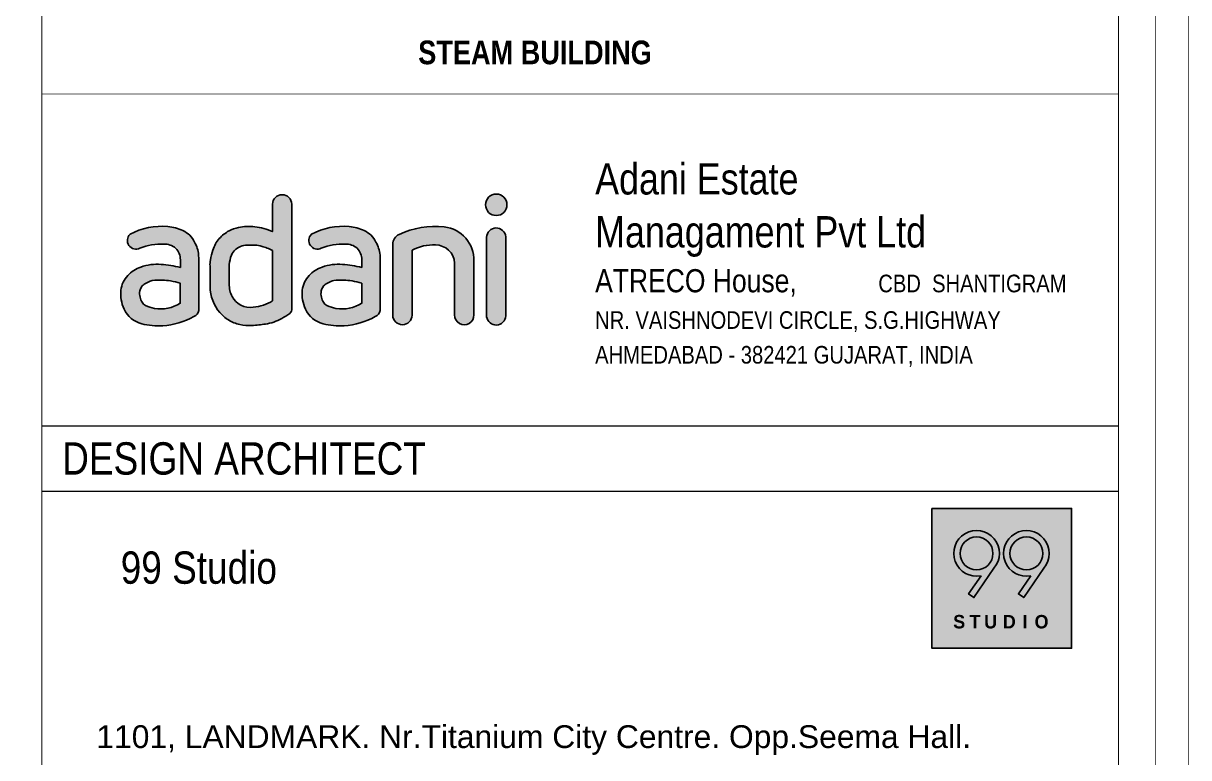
# Model space of a CAD drawing. Header units: millimetres. Extents: x 1112055 to 3390982, y -148532 to 766891.
# Drawn here: x 1965650 to 1972416, y 651700 to 655962 of the extents above; entities that cross this region are included whole.
import ezdxf

# ---------------------------------------------------------------- set-up
doc = ezdxf.new("R2010")
doc.units = ezdxf.units.MM
for name, color, linetype, lineweight in [('B TITLE BLOCK', 250, 'Continuous', 0), ('P_TITLE BLOCK TEXT', 7, 'Continuous', 9), ('TB IL', 7, 'Continuous', 9), ('tb text', 7, 'Continuous', 13)]:
    doc.layers.add(name, color=color, linetype=linetype, lineweight=lineweight)
for name, color, linetype in [('FORMAT TEXT', 7, 'Continuous'), ('Logo Color', 251, 'Continuous'), ('Logo Font', 255, 'Continuous'), ('Logo Line', 251, 'Continuous')]:
    doc.layers.add(name, color=color, linetype=linetype)
doc.styles.add('A', font='GOTHICB.TTF')
doc.styles.add('SWINC', font='swissc.ttf')

# ---------------------------------------------------------------- blocks, each defined once
blk = doc.blocks.new('A$C448A1362')
h = blk.add_hatch(color=144)
h.set_gradient(color1=(0, 128, 167), color2=(196, 60, 91), rotation=5, tint=1)
edge = h.paths.add_edge_path()
edge.add_arc((14.81933344435538, -0.6985207138125133), 0.7431945778757773, 0, 360)
edge = h.paths.add_edge_path()
edge.add_line((14.15277161007043, -2.943220954840626), (14.15074250250791, -8.452755263949484))
edge.add_arc((14.81271016430946, -8.345192536199875), 0.6706496295921845, 189.2292944955668, 356.1382558233712)
edge.add_line((15.48183706351529, -8.390360206402192), (15.48183706351529, -2.906189741824846))
edge.add_arc((14.81858030050353, -2.970500210281671), 0.6663672936405483, 5.538180628108128, 177.6538117834876)
edge = h.paths.add_edge_path()
edge.add_line((7.658612856253058, -3.439845030765127), (7.658612856253058, -8.334052471542009))
edge.add_arc((8.327457436545956, -8.32652838341778), 0.668886899624382, 180.6445149192386, 359.3554850807614)
edge.add_line((8.996302016838627, -8.334052471542464), (8.996302016838627, -3.840593774361196))
edge.add_arc((10.43994891255898, -6.488699477092041), 3.016053741622978, 86.78809535472402, 118.5975448000749, ccw=False)
edge.add_arc((10.61373491564996, -4.807273183709412), 1.329898324167716, 3.2061460087869023, 90.20678352166891, ccw=False)
edge.add_line((11.94155164382369, -4.732893824975463), (11.94155164382369, -8.320863272386077))
edge.add_arc((12.60398342205281, -8.339524168990692), 0.6626945675571669, 178.3863879075979, 362.4913548570173)
edge.add_line((13.26605160525287, -8.310717734573473), (13.26605160525287, -4.586290803584006))
edge.add_arc((10.97818174704571, -4.509470264667243), 2.28915920881283, 358.0768837756475, 443.9565772997473)
edge.add_arc((10.59401221925009, -8.138142946765356), 5.938111340575273, 83.95657729974697, 114.9107743569737)
edge.add_arc((8.408866964090748, -3.432967517766201), 0.7502856299517944, 114.9107743569736, 180.5252106281581)
edge = h.paths.add_edge_path(flags=16)
edge.add_line((5.507758839991311, -6.128919827983509), (5.507758839991311, -7.509220247381791))
edge.add_arc((4.146227910375046, -5.350103415743206), 2.552557925878734, 260.598114554046, 302.23537625721383, ccw=False)
edge.add_arc((4.087928553207348, -5.702189379883976), 2.195677916363923, 243.4590382901451, 260.5981145540465, ccw=False)
edge.add_arc((3.365096810479827, -7.149373683017757), 0.5780165996690875, 209.8633087811852, 243.4590382901451, ccw=False)
edge.add_arc((4.137351262187394, -6.705965495283408), 1.468515201089699, 195.2092911337714, 209.8633087811827, ccw=False)
edge.add_arc((3.574157333157927, -6.859079973122107), 0.8848788031333445, 166.7985330258342, 195.2092911337714, ccw=False)
edge.add_arc((3.587606153449087, -6.862234728725753), 0.8986926820288219, 147.3576210444231, 166.798533025833, ccw=False)
edge.add_arc((3.389644337597701, -6.73542645901648), 0.6635986204241061, 120.63220694506651, 147.3576210444251, ccw=False)
edge.add_arc((4.530526850433716, -8.662080861807453), 2.902707839709622, 112.49789540908989, 120.632206945066, ccw=False)
edge.add_arc((3.650891727382941, -6.538233166334294), 0.6039066340219512, 97.65291712801451, 112.49789540909, ccw=False)
edge.add_arc((4.113118942007532, -9.978226818855319), 4.074815783988947, 87.68643739568421, 97.65291712801928, ccw=False)
edge.add_arc((4.113118942007304, -9.978226818858502), 4.074815783992284, 79.75290279672708, 87.68643739568432, ccw=False)
edge.add_arc((3.750854027135574, -11.98215784152194), 6.111228171535338, 73.29237366723208, 79.75290279672572, ccw=False)
edge = h.paths.add_edge_path()
edge.add_line((6.790154819498412, -4.403163846067628), (6.789647542607781, -8.021569906915602))
edge.add_arc((6.267806578629234, -7.927663462294049), 0.530222983307471, 290.01279134982053, 349.79867748199996, ccw=False)
edge.add_arc((3.985686338293817, -4.071748072450418), 5.002758515494103, 273.6188457994145, 299.5013455248223, ccw=False)
edge.add_arc((4.003606063649386, -4.355086746707229), 4.718853741165793, 255.66704751986748, 273.6188457994148, ccw=False)
edge.add_arc((3.293400358615145, -7.134654667361929), 1.849988117091353, 205.0891047683781, 255.66704751986708, ccw=False)
edge.add_arc((3.859586546516539, -6.869564954474072), 2.475159577771575, 173.9289781433874, 205.0891047683788, ccw=False)
edge.add_arc((3.123595983136966, -6.791286721989991), 1.735017975735576, 136.2598033714836, 173.9289781433874, ccw=False)
edge.add_arc((3.557998223588356, -7.206993982662198), 2.336281506215076, 109.5799741139754, 136.2598033714825, ccw=False)
edge.add_arc((3.91599006055776, -8.213464895504103), 3.404523919590422, 85.56592316711209, 109.5799741139746, ccw=False)
edge.add_arc((3.508382811704678, -13.46992161850562), 8.67676072668705, 76.65013801281992, 85.56592316711192, ccw=False)
edge.add_line((5.511817055116353, -5.027621698430494), (5.511817055116353, -4.501575562849439))
edge.add_arc((4.472484140997949, -4.465110926590796), 1.039972391973434, 357.9906215679799, 455.6588950534437)
edge.add_arc((4.086198299446323, -6.903609543656557), 3.484972647131051, 85.32993988743719, 113.1845555418632)
edge.add_arc((2.444315375492806, -3.165488927077377), 0.5988448662169389, 133.8620426340904, 296.78541516636506, ccw=False)
edge.add_arc((4.224328531941637, -6.831218957114515), 4.648377712036712, 84.78407122185848, 118.17724551367121, ccw=False)
edge.add_arc((4.305412553357883, -5.453939858085732), 3.269732674621548, 65.0770173786932, 84.00498154086301, ccw=False)
edge.add_arc((5.011671825826625, -3.985957337240734), 1.640984457002071, 25.615854055559396, 65.8410484831349, ccw=False)
edge.add_arc((4.440738750321316, -4.424729147798871), 2.350214712372408, 6.139679798615873, 29.24615656970508, ccw=False)
edge.add_line((6.777472897232656, -4.173367414613267), (6.790154819498412, -4.403163846067628))
edge = h.paths.add_edge_path()
edge.add_line((-0.6647863651678563, -0.6543876243279101), (-0.6647863651678563, -2.554646856619684))
edge.add_arc((-2.400736746012171, -6.432294233545463), 4.248490661933166, 65.88282809930101, 83.13487306898243)
edge.add_arc((-2.306256045762893, -5.647543298269056), 3.458072650285579, 83.13487306898298, 101.7924313308425)
edge.add_arc((-2.511163092840661, -4.666060909044745), 2.455428855959866, 101.7924313308415, 118.2655509453169)
edge.add_arc((-2.511163092840889, -4.66606090904429), 2.455428855959293, 118.2655509453176, 138.2614549608422)
edge.add_arc((-2.762000777547655, -4.442269798546704), 2.119271147127837, 138.261454960843, 163.1198987464418)
edge.add_arc((1.435355871833508, -5.715932123283665), 6.505615702627138, 163.1198987464423, 169.3828484008401)
edge.add_arc((-3.19076537750334, -4.848743643640091), 1.798916894248737, 169.3828484008401, 182.2402990978122)
edge.add_line((-4.988307303988677, -4.919064443836078), (-4.988307303988677, -6.369876351031735))
edge.add_arc((-2.069278757865959, -6.282007161035608), 2.9203507747582, 181.7242085214847, 219.8409375234252)
edge.add_arc((-2.492418944295423, -6.635066779090948), 2.369262114674396, 219.8409375234248, 238.8760015993548)
edge.add_arc((-2.291705121782343, -6.30265454861069), 2.757571179106963, 238.8760015993553, 256.8052270138245)
edge.add_arc((-2.291705121782343, -6.30265454861069), 2.757571179106969, 256.8052270138248, 274.3139534058478)
edge.add_arc((-3.081769659276461, 4.170752759902143), 13.2607355891034, 274.3139534058478, 278.35095906789)
edge.add_arc((-1.635209111257609, -5.683693761481891), 3.30068269457009, 278.3509590678898, 299.1663416277946)
edge.add_arc((-2.948734989847708, -3.330170478050832), 5.995941880507485, 299.166341627795, 305.5628000104232)
edge.add_arc((0.2806405914250263, -7.913759985370007), 0.3910279286526687, 311.2521827326039, 366.890062656182)
edge.add_line((0.6688445802926708, -7.866850455274061), (0.6647863651676289, -0.6543876243279101))
edge.add_arc((-2.273736754432321e-13, -0.6648689873070452), 0.6648689873071513, 0.9032798203518209, 179.0967201796482)
edge = h.paths.add_edge_path(flags=16)
edge.add_line((-0.6566699349179999, -3.865957618892708), (-0.6566699349179999, -7.331673335662117))
edge.add_arc((-2.177874036258572, -4.976513678812125), 2.803718767492351, 273.8152628129169, 302.8585285343123, ccw=False)
edge.add_arc((-2.222214389678811, -6.391559054528216), 1.40160951483312, 207.7678228712067, 279.4820398668521, ccw=False)
edge.add_arc((-1.983284873086404, -6.265757242648078), 1.671634346601225, 177.0124350050554, 207.7678228712068, ccw=False)
edge.add_line((-3.652647250965629, -6.178632963264818), (-3.652647250965629, -4.830798264866871))
edge.add_arc((-1.238173986717811, -5.021393273126478), 2.42198422805385, 159.7603310861371, 175.4865139123886, ccw=False)
edge.add_arc((-2.68210193758614, -4.488995900572945), 0.8830316980514378, 128.3998146419164, 159.7603310861371, ccw=False)
edge.add_arc((-2.214624559589311, -5.078809482746465), 1.635637279119564, 114.37650926095529, 128.3998146419147, ccw=False)
edge.add_arc((-2.394140627233583, -4.682636839643919), 1.200690406863742, 90.11877477638052, 114.3765092609566, ccw=False)
edge.add_arc((-2.371279833046856, -15.71044246335828), 12.22851972592457, 87.66288555333898, 90.11877477638222, ccw=False)
edge.add_arc((-1.946071046559382, -5.291973032022042), 1.801376886018847, 71.99206667147678, 87.66288555333881, ccw=False)
edge.add_arc((-6.364710685310456, -19.83489248203136), 17.00044722771216, 71.72441422244219, 72.98208476505982, ccw=False)
edge.add_arc((-1.948515104208809, -6.169105727444958), 2.640711107135314, 60.711755299823324, 69.72818362236211, ccw=False)
edge = h.paths.add_edge_path(flags=16)
edge.add_line((-7.044807818593881, -6.128919827983509), (-7.044807818593881, -7.509220247381791))
edge.add_arc((-8.406338748210146, -5.350103415743206), 2.552557925878734, 260.598114554046, 302.23537625721383, ccw=False)
edge.add_arc((-8.464638105377844, -5.702189379883976), 2.195677916363924, 243.4590382901451, 260.5981145540465, ccw=False)
edge.add_arc((-9.187469848105366, -7.149373683017757), 0.5780165996690874, 209.8633087811852, 243.4590382901451, ccw=False)
edge.add_arc((-8.41521539639757, -6.705965495283408), 1.468515201089699, 195.2092911337714, 209.8633087811827, ccw=False)
edge.add_arc((-8.978409325427265, -6.859079973122107), 0.8848788031333437, 166.7985330258342, 195.2092911337714, ccw=False)
edge.add_arc((-8.964960505136105, -6.862234728725753), 0.8986926820288219, 147.3576210444231, 166.798533025833, ccw=False)
edge.add_arc((-9.162922320987263, -6.73542645901648), 0.6635986204241063, 120.63220694506651, 147.3576210444251, ccw=False)
edge.add_arc((-8.022039808151249, -8.662080861807453), 2.902707839709622, 112.49789540908989, 120.632206945066, ccw=False)
edge.add_arc((-8.901674931202251, -6.538233166334294), 0.6039066340219509, 97.65291712801428, 112.49789540908989, ccw=False)
edge.add_arc((-8.43944771657766, -9.978226818855319), 4.074815783988947, 87.68643739568421, 97.65291712801928, ccw=False)
edge.add_arc((-8.439447716577888, -9.978226818858502), 4.074815783992284, 79.75290279672708, 87.68643739568432, ccw=False)
edge.add_arc((-8.801712631449618, -11.98215784152194), 6.111228171535338, 73.29237366723208, 79.75290279672572, ccw=False)
edge = h.paths.add_edge_path()
edge.add_line((-5.762411839086781, -4.403163846067628), (-5.762919115977411, -8.021569906915602))
edge.add_arc((-6.284760079955959, -7.927663462294049), 0.5302229833074719, 290.01279134982065, 349.798677482, ccw=False)
edge.add_arc((-8.566880320291148, -4.071748072450418), 5.002758515494103, 273.6188457994145, 299.5013455248223, ccw=False)
edge.add_arc((-8.548960594935807, -4.355086746707229), 4.718853741165793, 255.66704751986748, 273.6188457994148, ccw=False)
edge.add_arc((-9.259166299970047, -7.134654667361929), 1.849988117091353, 205.0891047683781, 255.66704751986708, ccw=False)
edge.add_arc((-8.692980112068653, -6.869564954474072), 2.475159577771575, 173.9289781433874, 205.0891047683788, ccw=False)
edge.add_arc((-9.428970675448227, -6.791286721989991), 1.735017975735576, 136.2598033714836, 173.9289781433874, ccw=False)
edge.add_arc((-8.994568434996836, -7.206993982662198), 2.336281506215077, 109.5799741139754, 136.2598033714825, ccw=False)
edge.add_arc((-8.636576598027432, -8.213464895504103), 3.404523919590422, 85.56592316711209, 109.5799741139746, ccw=False)
edge.add_arc((-9.044183846880514, -13.46992161850562), 8.67676072668705, 76.65013801281992, 85.56592316711192, ccw=False)
edge.add_line((-7.040749603468839, -5.027621698430494), (-7.040749603468839, -4.501575562849439))
edge.add_arc((-8.080082517587016, -4.465110926590796), 1.039972391973435, 357.9906215679799, 455.6588950534437)
edge.add_arc((-8.466368359138869, -6.903609543656557), 3.484972647131051, 85.32993988743719, 113.1845555418632)
edge.add_arc((-10.10825128309239, -3.165488927077377), 0.5988448662169391, 133.8620426340904, 296.7854151663651, ccw=False)
edge.add_arc((-8.328238126643555, -6.831218957114515), 4.648377712036713, 84.78407122185848, 118.17724551367121, ccw=False)
edge.add_arc((-8.24715410522731, -5.453939858085732), 3.269732674621548, 65.0770173786932, 84.00498154086301, ccw=False)
edge.add_arc((-7.540894832758568, -3.985957337240734), 1.640984457002071, 25.615854055559396, 65.8410484831349, ccw=False)
edge.add_arc((-8.111827908263876, -4.424729147798871), 2.350214712372407, 6.139679798615873, 29.24615656970508, ccw=False)
edge.add_line((-5.775093761352537, -4.173367414613267), (-5.762411839086781, -4.403163846067628))
at = {"layer": 'Defpoints'}
for points in [[(-0.6647863651678563, -0.6543876243279101), (-0.6647863651678563, -2.554646856619684, 0.07541875449206863), (-1.892903717377976, -2.214264063008386, 0.08158927728195095), (-3.012971091884083, -2.262455367618031, 0.07200158244177832), (-3.673952880372099, -2.503411890666257, 0.08747065465243846), (-4.343380748454138, -3.031402128400487, 0.1088927901249689), (-4.789962039753391, -3.826897298314407, 0.02733407760724219), (-4.95888524433235, -4.517301146458749, 0.05616014285171117), (-4.988307303988677, -4.919064443836078), (-4.988307303988677, -6.369876351031735, 0.1678662430565968), (-4.311599931891351, -8.152954621588151, 0.08324764646749883), (-3.717071416075441, -8.663275173559896, 0.07839098920922768), (-2.921153974680465, -8.987425106671026, 0.07654520455502953), (-2.084276282893143, -9.052413098854458, 0.01761658224182823), (-1.155830395295652, -8.949379339873985, 0.09107480465804352), (-0.02663203675820114, -8.565878010559345, 0.02791706392525837), (0.5384744194011546, -8.207740525776217, 0.2476503926846541), (0.6688445802926708, -7.866850455274061), (0.6647863651676289, -0.6543876243279101, 0.9843577705796193), (-0.6647863651678563, -0.6543876243279101, -0.9843577705796193)], [(7.658612856253058, -3.439845030765127), (7.658612856253058, -8.334052471542464, 0.9888138903809678), (8.996302016838627, -8.334052471542464), (8.996302016838627, -3.840593774361196, -0.1396930776755655), (10.60893525214442, -3.477383520671765, -0.3989627704076013), (11.94155164382369, -4.732893824975463), (11.94155164382369, -8.320863272386077, 1.036479897949533), (13.26605160525287, -8.310717734573473), (13.26605160525287, -4.586290803584006, 0.3933042129500563), (11.21918935156964, -2.233033307961932, 0.1358904779811795), (8.092841874630494, -2.752484843964567, 0.2943844530381903), (7.658612856253058, -3.439845030765127, 4.248669503008863)], [(14.15277161007043, -2.943220954840626), (14.15074250250791, -8.452755263949484, 0.891820705005876), (15.48183706351529, -8.390360206402192), (15.48183706351529, -2.906189741824846, 0.933458803029733), (14.15277161007043, -2.943220954840626, 1.924318933905837)], [(-0.6566699349179999, -3.865957618892708), (-0.6566699349179999, -7.331673335661662, -0.1274079101730488), (-1.99131543415956, -7.77401878428941, -0.3235416448118485), (-3.462418416980199, -7.044554615566767, -0.1350070942812793), (-3.652647250965629, -6.178632963264818), (-3.652647250965629, -4.830798264866871, -0.06872631680704114), (-3.510609721589844, -4.183512952425872, -0.1376965565907644), (-3.230592877963318, -3.79696796176745, -0.06126469009804751), (-2.889702807461617, -3.588984436609962, -0.10624137210056), (-2.396629669771301, -3.48194901268721, -0.01071624843410108), (-1.872612641752767, -3.492094550499814, -0.06848360903983725), (-1.389177764984424, -3.578838898797358, -0.005487678053938331), (-1.033576664654447, -3.691961645407218, -0.03936189994623337), (-0.6566699349179999, -3.865957618892708, 1.356783517631229)], [(-7.044807818593881, -6.128919827983509), (-7.044807818593881, -7.509220247381791, -0.1837024111024695), (-8.82332059713508, -7.86837228594618, -0.07492305019557059), (-9.445749341935425, -7.666476083476255, -0.1476481128128201), (-9.688734972545944, -7.437186928912297, -0.06402749356167123), (-9.83229433259362, -7.091224089504294, -0.1246042540064638), (-9.839903485953073, -6.656995071127085, -0.08503102905075369), (-9.72170797043691, -6.377485504390961, -0.1171430805373001), (-9.501042523013666, -6.164429210327171, -0.03550754085689274), (-9.132759500417933, -5.980287699029532, -0.06486417715555219), (-8.982098263901435, -5.939705547779113, -0.04351440527225555), (-8.274954278366295, -5.906732549888375, -0.03463040874682313), (-7.714563698912571, -5.96840552179242, -0.02819684536750116), (-7.044807818593881, -6.128919827983509, 0.4870208130656629)], [(5.507758839991311, -6.128919827983509), (5.507758839991311, -7.509220247381791, -0.1837024111024695), (3.729246061450112, -7.86837228594618, -0.07492305019557059), (3.106817316649767, -7.666476083476255, -0.1476481128128201), (2.86383168603902, -7.437186928912297, -0.06402749356167123), (2.720272325991345, -7.091224089504294, -0.1246042540064638), (2.712663172632119, -6.656995071127085, -0.08503102905075369), (2.830858688148282, -6.377485504390961, -0.1171430805373001), (3.051524135571299, -6.164429210327171, -0.03550754085689274), (3.419807158167259, -5.980287699029532, -0.06486417715555219), (3.57046839468353, -5.939705547779113, -0.04351440527225555), (4.277612380218898, -5.906732549888375, -0.03463040874682313), (4.838002959672622, -5.96840552179242, -0.02819684536750116), (5.507758839991311, -6.128919827983509, 0.4870208130656629)]]:
    blk.add_lwpolyline(points, format="xyb", dxfattribs=at)
for points in [[(-5.762411839086781, -4.403163846067628), (-5.762919115977411, -8.021569906915602, -0.2669481187597852), (-6.103301909588708, -8.425869588745854, -0.1134162915094906), (-8.2511122645069, -9.064531194046367, -0.07849008793115403), (-9.717142478421238, -8.927059156686255, -0.2243418394939228), (-10.9346070159279, -7.919099975008749, -0.1368057198153948), (-11.15425790956988, -6.607789212736179, -0.1658590459996468), (-10.68249040128603, -5.591713600808589, -0.1169414544130342), (-9.777508428406009, -5.005808792133166, -0.1051662217590635), (-8.373365995148106, -4.819130896382148, -0.03892208847284846), (-7.040749603468839, -5.027621698430494), (-7.040749603468839, -4.501575562849439, 0.4539793650940807), (-8.182629884272046, -3.43020676984338, 0.1221406884645016), (-9.838381655281182, -3.700078075657302, -0.8610727055752213), (-10.52320545762882, -2.733715599011475, -0.1467451494329428), (-7.905656701989301, -2.20208941763326, -0.08277711465856903), (-6.869290014436729, -2.488700860838208, -0.1773403027500228), (-6.061197927666626, -3.276501871983101, -0.1011640304320547), (-5.775093761352537, -4.173367414613267)], [(6.790154819498412, -4.403163846067628), (6.789647542607781, -8.021569906915602, -0.2669481187597852), (6.449264748996484, -8.425869588745854, -0.1134162915094906), (4.301454394078291, -9.064531194046367, -0.07849008793115403), (2.835424180163955, -8.927059156686255, -0.2243418394939228), (1.617959642657297, -7.919099975008749, -0.1368057198153948), (1.398308749015314, -6.607789212736179, -0.1658590459996468), (1.870076257299161, -5.591713600808589, -0.1169414544130342), (2.775058230179184, -5.005808792133166, -0.1051662217590635), (4.179200663437086, -4.819130896382148, -0.03892208847284846), (5.511817055116353, -5.027621698430494), (5.511817055116353, -4.501575562849439, 0.4539793650940807), (4.369936774313146, -3.43020676984338, 0.1221406884645016), (2.71418500330401, -3.700078075657302, -0.8610727055752213), (2.029361200956373, -2.733715599011475, -0.1467451494329428), (4.646909956595891, -2.20208941763326, -0.08277711465856903), (5.683276644148464, -2.488700860838208, -0.1773403027500228), (6.491368730918566, -3.276501871983101, -0.1011640304320547), (6.777472897232656, -4.173367414613267)]]:
    blk.add_lwpolyline(points, format="xyb", close=True, dxfattribs=at)
blk.add_circle((14.81933344435538, -0.6985207138125133), 0.7431945778757773, dxfattribs=at)
blk = doc.blocks.new('Z$W@#6E2766C7')
at = {"layer": 'Logo Font', "style": 'A'}
for s, p in [('S', (0.477201075365187, 0.4427458525618988)), ('T', (0.8451072909420388, 0.4427458525618988)), ('U', (1.170529324572427, 0.4427458525618988)), ('D', (1.588321054015565, 0.4427458525618988)), ('I', (2.031184820887617, 0.4427458525618988)), ('O', (2.298338986166228, 0.4427458525618988))]:
    blk.add_text(s, height=0.30118144, dxfattribs=at).set_placement(p)
blk = doc.blocks.new('A$C9f46f36f')
at = {"layer": 'Logo Color'}
h = blk.add_hatch(color=22, dxfattribs=at)
edge = h.paths.add_edge_path(flags=0)
edge.add_arc((-2651.583773184335, -1156.24687560508), 307.1893068638838, 180, 360, ccw=False)
edge.add_arc((-2651.583773184335, -1156.24687560508), 307.1893068638838, 0, 180, ccw=False)
edge = h.paths.add_edge_path(flags=16)
edge.add_line((-2568.222982186591, -1574.687979126815), (-2800.432897544233, -1914.725855800236))
edge.add_line((-2800.432897541439, -1914.725855799858), (-2701.769266437739, -1982.102683498029))
edge.add_line((-2701.769266444957, -1982.102683492471), (-2326.533018882386, -1432.623404472455))
edge.add_arc((-2651.583773184335, -1156.24687560508), 426.6637769954773, 319.6269312612779, 641.266816491063)
edge = h.paths.add_edge_path(flags=0)
edge.add_arc((-1719.777309257304, -1156.24687560508), 307.1893068638838, 180, 360, ccw=False)
edge.add_arc((-1719.777309257304, -1156.24687560508), 307.1893068638838, 0, 180, ccw=False)
edge = h.paths.add_edge_path(flags=16)
edge.add_line((-1636.416518274462, -1574.687979126815), (-1868.626433632104, -1914.725855800236))
edge.add_line((-1868.62643362931, -1914.725855799858), (-1769.96280252561, -1982.102683498029))
edge.add_line((-1769.962802517926, -1982.102683492471), (-1394.726554955356, -1432.623404472455))
edge.add_arc((-1719.777309257304, -1156.24687560508), 426.6637769954765, 319.6269312612779, 641.2668164910631)
h.paths.add_polyline_path([(-3486.935391280567, -317.6303075854667), (-876.5585415994283, -317.6303075854667), (-876.5585415994283, -2928.007157264743), (-3486.935391280567, -2928.007157264743)])
at = {"layer": 'Logo Font'}
h = blk.add_hatch(color=256, dxfattribs=at)
edge = h.paths.add_edge_path(flags=16)
edge.add_arc((-2651.583773184335, -1156.246875599492), 307.1893068638814, 180, 360, ccw=False)
edge.add_arc((-2651.583773184335, -1156.246875599492), 307.1893068638814, 0, 180, ccw=False)
edge = h.paths.add_edge_path()
edge.add_line((-2568.222982186591, -1574.687979126815), (-2800.432897544233, -1914.725855800236))
edge.add_line((-2800.432897541439, -1914.725855799858), (-2701.769266437739, -1982.102683498029))
edge.add_line((-2701.769266444957, -1982.102683499921), (-2326.533018882386, -1432.623404479906))
edge.add_arc((-2651.583773184335, -1156.246875599492), 426.6637769954742, 319.6269312612787, 641.2668164910637)
h = blk.add_hatch(color=256, dxfattribs=at)
edge = h.paths.add_edge_path()
edge.add_line((-1636.416518274462, -1574.687979126815), (-1868.626433632337, -1914.725855800236))
edge.add_line((-1868.62643362931, -1914.725855799858), (-1769.96280252561, -1982.102683498029))
edge.add_line((-1769.962802517926, -1982.102683499921), (-1394.726554955356, -1432.623404479906))
edge.add_arc((-1719.777309257304, -1156.246875599492), 426.6637769954735, 319.6269312612787, 641.2668164910638)
edge = h.paths.add_edge_path(flags=16)
edge.add_arc((-1719.777309257304, -1156.246875599492), 307.1893068638814, 180, 360, ccw=False)
edge.add_arc((-1719.777309257304, -1156.246875599492), 307.1893068638814, 0, 180, ccw=False)
for points in [[(-2568.222982186591, -1574.687979126815), (-2800.432897541439, -1914.725855799858), (-2701.769266444957, -1982.102683499921), (-2326.533018845832, -1432.62340447912, 5.918618956459519)], [(-2344.394466344034, -1156.246875599492, -1), (-2958.77308008424, -1156.246875599492, -1)], [(-1636.416518274462, -1574.687979126815), (-1868.62643362931, -1914.725855799858), (-1769.962802517926, -1982.102683499921), (-1394.726554933703, -1432.62340447912, 5.918618956459519)], [(-1412.5880023723, -1156.246875599492, -1), (-2026.966616097605, -1156.246875599492, -1)]]:
    blk.add_lwpolyline(points, format="xyb", close=True, dxfattribs=at)
at = {"layer": 'Logo Line'}
blk.add_lwpolyline([(-3486.935391280567, -317.6303075854667), (-876.5585415994283, -317.6303075854667), (-876.5585415994283, -2928.007157264743), (-3486.935391280567, -2928.007157264743)], close=True, dxfattribs=at)
at = {"layer": 'Logo Font', "xscale": 834.901957593243, "yscale": 834.901957593243, "zscale": 834.901957593243}
blk.add_blockref('Z$W@#6E2766C7', (-3486.935391280567, -2928.007157264743), dxfattribs=at)

msp = doc.modelspace()

# ---------------------------------------------------------------- linework, layer by layer
at = {"layer": 'B TITLE BLOCK', "color": 250, "lineweight": 0}
for p, q in [((1965757.650663304, 653626.2757367259), (1972008.155574344, 653626.2757367259)), ((1972008.155574344, 653244.8816968829), (1965757.650663305, 653244.8816968829))]:
    msp.add_line(p, q, dxfattribs=at)
at = {"layer": 'B TITLE BLOCK', "color": 1, "const_width": 4.290249304850025}
msp.add_lwpolyline([(1910988.205065306, 686617.8386453339), (1910988.205065306, 639062.2104862432), (1972413.957870438, 639062.210486245), (1972413.957870438, 686617.8386453358)], close=True, dxfattribs=at)
at = {"layer": 'B TITLE BLOCK', "color": 250, "lineweight": 0}
for points, const_width in [([(1911179.330222971, 686426.7134876682), (1911179.330222971, 639253.3356439089), (1972222.832712773, 639253.3356439107), (1972222.832712773, 686426.7134876701)], 4.290249304850025), ([(1965757.650663305, 639253.3356439089), (1972008.155574344, 639253.3356439089), (1972008.155574344, 686426.7134876703), (1965757.650663305, 686426.7134876703)], 5.211800865796731), ([(1965757.650663304, 655551.6816020207), (1972008.155574344, 655551.6816020207), (1972008.155574344, 653626.2757367259), (1965757.650663304, 653626.2757367259)], 5.211800865796731), ([(1972008.155574344, 653626.2757367245), (1965757.650663305, 653626.2757367245), (1965757.650663305, 651175.3065027378), (1972008.155574344, 651175.3065027378)], 5.211800865796731)]:
    msp.add_lwpolyline(points, close=True, dxfattribs=dict(at, const_width=const_width))

# ---------------------------------------------------------------- block references
at = {"xscale": 0.3106305623959666, "yscale": 0.3106305623959666, "zscale": 0.3106305623959666}
msp.add_blockref('A$C9f46f36f', (1972008.155574344, 653244.8816968829), dxfattribs=at)
at = {"layer": 'TB IL', "xscale": 83.89470632110257, "yscale": 83.89470632110257, "zscale": 83.89470632110257}
msp.add_blockref('A$C448A1362', (1967152.790290363, 654967.2897996969), dxfattribs=at)

# ---------------------------------------------------------------- texts
at = {"layer": 'FORMAT TEXT', "style": 'SWINC'}
msp.add_text('DESIGN ARCHITECT', height=187.5151473310817, dxfattribs=at).set_placement((1965876.030914105, 653342.8061485195))
at = {"layer": 'FORMAT TEXT', "lineweight": 0, "style": 'SWINC'}
msp.add_text('99 Studio', height=187.3559177001488, dxfattribs=at).set_placement((1966216.036966956, 652709.522050108))
at = {"layer": 'P_TITLE BLOCK TEXT', "lineweight": 0, "insert": (1966074.541699562, 651716.2278709754), "char_height": 132.1561804476558, "attachment_point": 7, "style": 'SWINC'}
msp.add_mtext('\\A1;{\\pql;\\fArial|b0|i0|c0|p34;1101, LANDMARK. Nr.Titanium City Centre. Opp.Seema Hall.}', dxfattribs=at)
at = {"layer": 'tb text', "style": 'SWINC'}
for s, height, p in [('Adani Estate', 181.7149828789562, (1968970.230702019, 654968.4603197505)), ('Managament Pvt Ltd', 181.7149828789562, (1968970.230702019, 654660.9327197173)), ('ATRECO House,', 134.2310407028561, (1968970.230702019, 654400.8890618605)), ('  CBD  SHANTIGRAM', 102.2142528744109, (1970549.043418858, 654400.8890618603)), ('NR. VAISHNODEVI CIRCLE, S.G.HIGHWAY', 102.2142528744109, (1968970.230702019, 654188.6901725573)), ('AHMEDABAD - 382421 GUJARAT, INDIA', 102.2142528744109, (1968970.230702019, 653987.1635458635))]:
    msp.add_text(s, height=height, dxfattribs=at).set_placement(p)
at = {"layer": 'tb text', "insert": (1967943.123481829, 655861.8020236329), "char_height": 137.5111080427031, "width": 8857.257350497086, "attachment_point": 1, "style": 'SWINC'}
msp.add_mtext('{\\fSwis721 Cn BT|b1|i0|c0|p34;STEAM BUILDING}', dxfattribs=at)

doc.saveas('drawing.dxf')
